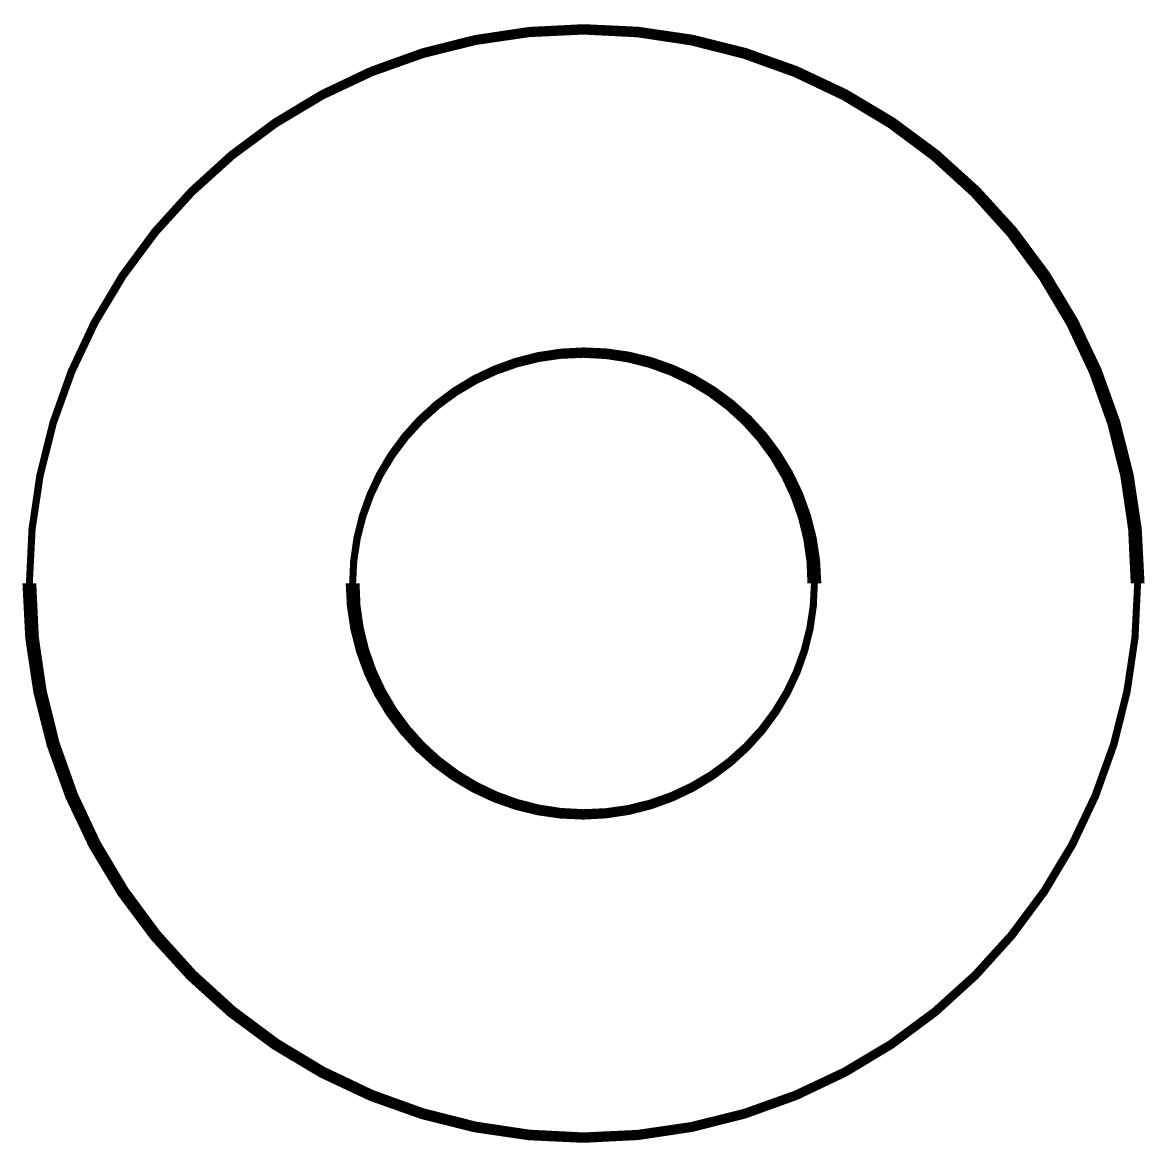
# Model space of a CAD drawing. Header units: millimetres. Extents: x 9.8 to 34.1, y 9.8 to 34.1.
import ezdxf

# ---------------------------------------------------------------- set-up
doc = ezdxf.new("R2010")
doc.units = ezdxf.units.MM
doc.layers.add('CUT', color=7, linetype='Continuous')

msp = doc.modelspace()

# ---------------------------------------------------------------- linework, layer by layer
at = {"layer": 'CUT'}
for points in [[(10, 22, 0.15, 0.3, -1), (34, 22, 0.15, 0.3, -1)], [(17, 22, 0.15, 0.3, -1), (27, 22, 0.15, 0.3, -1)]]:
    msp.add_lwpolyline(points, format="xyseb", close=True, dxfattribs=at)

doc.saveas('drawing.dxf')
